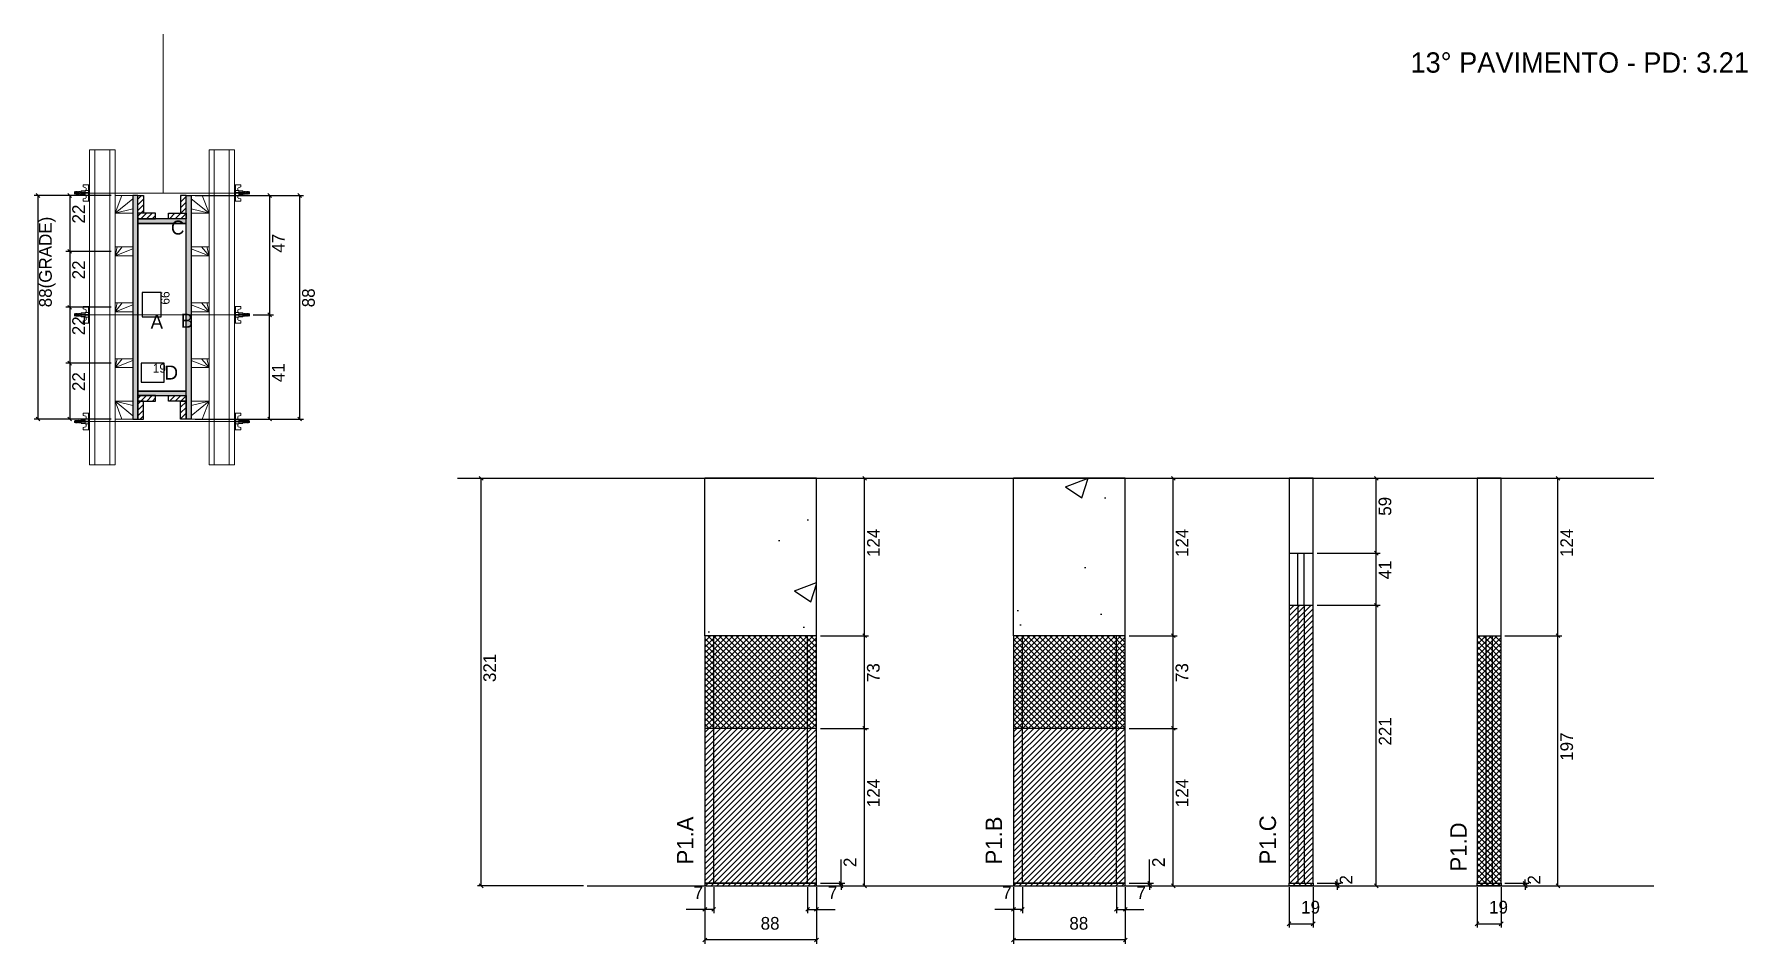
# Model space of a CAD drawing. Header units: metres. Extents: x 4511 to 5860, y 12142 to 12859.
import ezdxf

# ---------------------------------------------------------------- set-up
doc = ezdxf.new("R2010")
doc.units = ezdxf.units.M
for name, color, linetype in [('00 - FELIPE', 7, 'Continuous'), ('CHAPA', 7, 'Continuous'), ('COTA', 7, 'Continuous'), ('Hachura', 7, 'Continuous'), ('Madeira', 7, 'Continuous'), ('NIVEL 2° PAV.', 7, 'Continuous'), ('NOMENCLATURA', 7, 'Continuous'), ('Nível', 7, 'Continuous'), ('Painéis', 7, 'Continuous'), ('Perfil Metálico', 7, 'Continuous'), ('SARR_2.2x7', 7, 'Continuous'), ('SARRAFO', 7, 'Continuous'), ('Texto Seção', 7, 'Continuous'), ('TEXTO_GERAL', 7, 'Continuous')]:
    doc.layers.add(name, color=color, linetype=linetype)

msp = doc.modelspace()

# ---------------------------------------------------------------- hatches: boundary and pattern name
at = {"layer": 'COTA'}
h = msp.add_hatch(dxfattribs=at)
h.set_pattern_fill('AR-CONC')
h.paths.add_polyline_path([(5039, 12384.8), (5127, 12384.8), (5127, 12508.8), (5039, 12508.8), (5039, 12384.8)])
h = msp.add_hatch(dxfattribs=at)
h.set_pattern_fill('AR-CONC')
h.paths.add_polyline_path([(5282.1, 12384.8), (5370.1, 12384.8), (5370.1, 12508.8), (5282.1, 12508.8), (5282.1, 12384.8)])
h = msp.add_hatch(dxfattribs=at)
h.set_pattern_fill('AR-CONC')
h.paths.add_polyline_path([(5499.1, 12449.8), (5518.1, 12449.8), (5518.1, 12508.8), (5499.1, 12508.8), (5499.1, 12449.8)])
h = msp.add_hatch(dxfattribs=at)
h.set_pattern_fill('AR-CONC')
h.paths.add_polyline_path([(5666.1, 12384.8), (5666.1, 12508.8), (5647.1, 12508.8), (5647.1, 12384.8), (5666.1, 12384.8)])
at = {"layer": 'Hachura'}
h = msp.add_hatch(color=7, dxfattribs=at)
h.dxf.hatch_style = 1
h.paths.add_polyline_path([(4592.6, 12731.5), (4588.6, 12731.5), (4588.6, 12555.5), (4592.6, 12555.5), (4592.6, 12731.5)])
h = msp.add_hatch(dxfattribs=at)
h.set_pattern_fill('ANSI31')
h.paths.add_polyline_path([(4592.6, 12717.5), (4597, 12717.5), (4597, 12731.5), (4592.6, 12731.5), (4592.6, 12717.5)])
h = msp.add_hatch(dxfattribs=at)
h.set_pattern_fill('ANSI31')
h.paths.add_polyline_path([(4630.6, 12717.5), (4626.2, 12717.5), (4626.2, 12731.5), (4630.6, 12731.5), (4630.6, 12717.5)])
h = msp.add_hatch(color=7, dxfattribs=at)
h.dxf.hatch_style = 1
h.paths.add_polyline_path([(4630.6, 12731.5), (4634.6, 12731.5), (4634.6, 12555.5), (4630.6, 12555.5), (4630.6, 12731.5)])
h = msp.add_hatch(dxfattribs=at)
h.set_pattern_fill('ANSI31')
h.paths.add_polyline_path([(4592.6, 12713.1), (4592.6, 12717.5), (4606.6, 12717.5), (4606.6, 12713.1), (4592.6, 12713.1)])
h = msp.add_hatch(color=7, dxfattribs=at)
h.dxf.hatch_style = 1
h.paths.add_polyline_path([(4630.6, 12709.5), (4630.6, 12713.1), (4592.6, 12713.1), (4592.6, 12709.5), (4630.6, 12709.5)])
h = msp.add_hatch(color=7, dxfattribs=at)
h.dxf.hatch_style = 1
h.paths.add_polyline_path([(4630.6, 12709.5), (4630.6, 12713.1), (4592.6, 12713.1), (4592.6, 12709.5), (4630.6, 12709.5)])
h = msp.add_hatch(dxfattribs=at)
h.set_pattern_fill('ANSI31')
h.paths.add_polyline_path([(4630.6, 12713.1), (4630.6, 12717.5), (4616.6, 12717.5), (4616.6, 12713.1), (4630.6, 12713.1)])
h = msp.add_hatch(color=7, dxfattribs=at)
h.dxf.hatch_style = 1
h.paths.add_polyline_path([(4630.6, 12573.9), (4630.6, 12577.5), (4592.6, 12577.5), (4592.6, 12573.9), (4630.6, 12573.9)])
h = msp.add_hatch(color=7, dxfattribs=at)
h.dxf.hatch_style = 1
h.paths.add_polyline_path([(4630.6, 12573.9), (4630.6, 12577.5), (4592.6, 12577.5), (4592.6, 12573.9), (4630.6, 12573.9)])
h = msp.add_hatch(dxfattribs=at)
h.set_pattern_fill('ANSI31')
h.paths.add_polyline_path([(4592.6, 12569.5), (4592.6, 12573.9), (4606.6, 12573.9), (4606.6, 12569.5), (4592.6, 12569.5)])
h = msp.add_hatch(dxfattribs=at)
h.set_pattern_fill('ANSI31')
h.paths.add_polyline_path([(4592.6, 12569.5), (4597, 12569.5), (4597, 12555.5), (4592.6, 12555.5), (4592.6, 12569.5)])
h = msp.add_hatch(dxfattribs=at)
h.set_pattern_fill('ANSI31')
h.paths.add_polyline_path([(4630.6, 12569.5), (4630.6, 12573.9), (4616.6, 12573.9), (4616.6, 12569.5), (4630.6, 12569.5)])
h = msp.add_hatch(dxfattribs=at)
h.set_pattern_fill('ANSI31')
h.paths.add_polyline_path([(4630.6, 12569.5), (4626.2, 12569.5), (4626.2, 12555.5), (4630.6, 12555.5), (4630.6, 12569.5)])
h = msp.add_hatch(dxfattribs=at)
h.set_pattern_fill('ANSI31')
h.paths.add_polyline_path([(5518.1, 12187.8), (5518.1, 12408.8), (5499.1, 12408.8), (5499.1, 12187.8), (5518.1, 12187.8)])
h = msp.add_hatch(dxfattribs=at)
h.set_pattern_fill('ANSI37')
h.paths.add_polyline_path([(5039, 12384.8), (5039, 12311.8), (5127, 12311.8), (5127, 12384.8), (5039, 12384.8)])
h = msp.add_hatch(dxfattribs=at)
h.set_pattern_fill('ANSI37')
h.paths.add_polyline_path([(5282.1, 12384.8), (5282.1, 12311.8), (5370.1, 12311.8), (5370.1, 12384.8), (5282.1, 12384.8)])
h = msp.add_hatch(dxfattribs=at)
h.set_pattern_fill('ANSI37')
h.paths.add_polyline_path([(5666.1, 12187.8), (5666.1, 12384.8), (5647.1, 12384.8), (5647.1, 12187.8), (5666.1, 12187.8)])
h = msp.add_hatch(dxfattribs=at)
h.set_pattern_fill('ANSI31')
h.paths.add_polyline_path([(5127, 12187.8), (5127, 12311.8), (5039, 12311.8), (5039, 12187.8), (5127, 12187.8)])
h = msp.add_hatch(dxfattribs=at)
h.set_pattern_fill('ANSI31')
h.paths.add_polyline_path([(5370.1, 12311.8), (5282.1, 12311.8), (5282.1, 12187.8), (5370.1, 12187.8), (5370.1, 12311.8)])

# ---------------------------------------------------------------- linework, layer by layer
at = {"layer": '00 - FELIPE', "color": 4, "lineweight": 25}
for p, q in [((5522.2, 12449.8), (5570.8, 12449.8)), ((5567.8, 12408.8), (5567.8, 12449.8)), ((5522.2, 12408.8), (5570.8, 12408.8))]:
    msp.add_line(p, q, dxfattribs=at)
at = {"layer": '00 - FELIPE', "color": 0, "lineweight": 25}
for p, q in [((5569.3, 12448.3), (5566.3, 12451.3)), ((5566.3, 12410.3), (5569.3, 12407.3))]:
    msp.add_line(p, q, dxfattribs=at)
at = {"layer": 'CHAPA', "color": 1, "lineweight": 25}
for points in [[(4592.6, 12731.5), (4588.6, 12731.5), (4588.6, 12555.5), (4592.6, 12555.5)], [(4592.6, 12731.5), (4588.6, 12731.5), (4588.6, 12555.5), (4592.6, 12555.5)], [(4630.6, 12731.5), (4634.6, 12731.5), (4634.6, 12555.5), (4630.6, 12555.5)], [(4630.6, 12731.5), (4634.6, 12731.5), (4634.6, 12555.5), (4630.6, 12555.5)], [(4630.6, 12709.5), (4630.6, 12713.1), (4592.6, 12713.1), (4592.6, 12709.5)], [(4630.6, 12709.5), (4630.6, 12713.1), (4592.6, 12713.1), (4592.6, 12709.5)], [(4630.6, 12573.9), (4630.6, 12577.5), (4592.6, 12577.5), (4592.6, 12573.9)], [(4630.6, 12573.9), (4630.6, 12577.5), (4592.6, 12577.5), (4592.6, 12573.9)]]:
    msp.add_lwpolyline(points, close=True, dxfattribs=at)
at = {"layer": 'COTA', "color": 241, "lineweight": 25}
for p, q in [((4571.6, 12731.5), (4511, 12731.5)), ((4514, 12555.5), (4514, 12731.5)), ((4571.6, 12731.5), (4535.9, 12731.5)), ((4538.9, 12731.5), (4538.9, 12687.5)), ((4637.6, 12731.5), (4723, 12731.5)), ((4671.6, 12731.5), (4699.3, 12731.5)), ((4696.3, 12731.5), (4696.3, 12637.6)), ((4720, 12555.5), (4720, 12731.5)), ((4571.6, 12687.5), (4535.9, 12687.5)), ((4571.6, 12687.5), (4535.9, 12687.5)), ((4538.9, 12687.5), (4538.9, 12643.5)), ((4571.6, 12643.5), (4535.9, 12643.5)), ((4571.6, 12643.5), (4535.9, 12643.5)), ((4538.9, 12643.5), (4538.9, 12599.5)), ((4683.4, 12637.6), (4699.3, 12637.6)), ((4683.4, 12637.6), (4699.3, 12637.6)), ((4696.3, 12555.5), (4696.3, 12637.6)), ((4571.6, 12599.5), (4535.9, 12599.5)), ((4571.6, 12599.5), (4535.9, 12599.5)), ((4538.9, 12599.5), (4538.9, 12555.5)), ((4571.6, 12555.5), (4511, 12555.5)), ((4571.6, 12555.5), (4535.9, 12555.5)), ((4637.6, 12555.5), (4723, 12555.5)), ((4671.6, 12555.5), (4699.3, 12555.5)), ((5127, 12508.8), (5039, 12508.8)), ((5039, 12384.8), (5039, 12508.8)), ((5127, 12384.8), (5127, 12508.8)), ((5370.1, 12508.8), (5282.1, 12508.8)), ((5282.1, 12384.8), (5282.1, 12508.8)), ((5370.1, 12384.8), (5370.1, 12508.8))]:
    msp.add_line(p, q, dxfattribs=at)
at = {"layer": 'COTA', "color": 0, "lineweight": 25}
for p, q in [((4515.5, 12730), (4512.5, 12733)), ((4540.4, 12730), (4537.4, 12733)), ((4697.8, 12730), (4694.8, 12733)), ((4721.5, 12730), (4718.5, 12733)), ((4537.4, 12689), (4540.4, 12686)), ((4540.4, 12686), (4537.4, 12689)), ((4537.4, 12645), (4540.4, 12642)), ((4540.4, 12642), (4537.4, 12645)), ((4697.8, 12636.1), (4694.8, 12639.1)), ((4694.8, 12639.1), (4697.8, 12636.1)), ((4537.4, 12601), (4540.4, 12598)), ((4540.4, 12598), (4537.4, 12601)), ((4512.5, 12557), (4515.5, 12554)), ((4537.4, 12557), (4540.4, 12554)), ((4694.8, 12557), (4697.8, 12554)), ((4718.5, 12557), (4721.5, 12554)), ((5166.4, 12507.3), (5163.4, 12510.3)), ((5409.4, 12507.3), (5406.4, 12510.3)), ((5569.3, 12507.3), (5566.3, 12510.3)), ((5712.3, 12507.3), (5709.3, 12510.3)), ((5566.3, 12451.3), (5569.3, 12448.3)), ((5569.3, 12407.3), (5566.3, 12410.3)), ((5166.4, 12383.3), (5163.4, 12386.3)), ((5163.4, 12386.3), (5166.4, 12383.3)), ((5409.4, 12383.3), (5406.4, 12386.3)), ((5406.4, 12386.3), (5409.4, 12383.3)), ((5709.3, 12386.3), (5712.3, 12383.3)), ((5712.3, 12383.3), (5709.3, 12386.3)), ((5163.4, 12313.3), (5166.4, 12310.3)), ((5166.4, 12310.3), (5163.4, 12313.3)), ((5406.4, 12313.3), (5409.4, 12310.3)), ((5409.4, 12310.3), (5406.4, 12313.3)), ((5144.8, 12191.3), (5147.8, 12188.3)), ((5147.8, 12186.3), (5144.8, 12189.3)), ((5163.4, 12189.3), (5166.4, 12186.3)), ((5387.8, 12191.3), (5390.8, 12188.3)), ((5390.8, 12186.3), (5387.8, 12189.3)), ((5406.4, 12189.3), (5409.4, 12186.3)), ((5535.5, 12191.3), (5538.5, 12188.3)), ((5538.5, 12186.3), (5535.5, 12189.3)), ((5566.3, 12189.3), (5569.3, 12186.3)), ((5683.5, 12191.3), (5686.5, 12188.3)), ((5686.5, 12186.3), (5683.5, 12189.3)), ((5709.3, 12189.3), (5712.3, 12186.3)), ((5040.5, 12170.8), (5037.5, 12167.8)), ((5044.5, 12167.8), (5047.5, 12170.8)), ((5121.5, 12170.8), (5118.5, 12167.8)), ((5125.5, 12167.8), (5128.5, 12170.8)), ((5283.6, 12170.8), (5280.6, 12167.8)), ((5287.6, 12167.8), (5290.6, 12170.8)), ((5364.6, 12170.8), (5361.6, 12167.8)), ((5368.6, 12167.8), (5371.6, 12170.8)), ((5500.6, 12159.4), (5497.6, 12156.4)), ((5516.6, 12156.4), (5519.6, 12159.4)), ((5648.6, 12159.4), (5645.6, 12156.4)), ((5664.6, 12156.4), (5667.6, 12159.4)), ((5040.5, 12146.7), (5037.5, 12143.7)), ((5125.5, 12143.7), (5128.5, 12146.7)), ((5283.6, 12146.7), (5280.6, 12143.7)), ((5368.6, 12143.7), (5371.6, 12146.7))]:
    msp.add_line(p, q, dxfattribs=at)
at = {"layer": 'COTA', "color": 180, "lineweight": 25}
for p, q in [((4611, 12655.1), (4596, 12655.1)), ((4596, 12655.1), (4596, 12636.1)), ((4611, 12636.1), (4611, 12655.1)), ((4596, 12636.1), (4611, 12636.1)), ((4613.3, 12599.5), (4595.3, 12599.5)), ((4595.3, 12599.5), (4595.3, 12584.5)), ((4613.3, 12584.5), (4613.3, 12599.5)), ((4595.3, 12584.5), (4613.3, 12584.5))]:
    msp.add_line(p, q, dxfattribs=at)
at = {"layer": 'COTA', "color": 4, "lineweight": 25}
for p, q in [((5130, 12508.8), (5167.9, 12508.8)), ((5164.9, 12384.8), (5164.9, 12508.8)), ((5373.1, 12508.8), (5410.9, 12508.8)), ((5407.9, 12384.8), (5407.9, 12508.8)), ((5521.1, 12508.8), (5570.8, 12508.8)), ((5567.8, 12449.8), (5567.8, 12508.8)), ((5669.1, 12508.8), (5713.8, 12508.8)), ((5710.8, 12384.8), (5710.8, 12508.8)), ((5521.1, 12449.8), (5570.8, 12449.8)), ((5521.1, 12408.8), (5570.8, 12408.8)), ((5567.8, 12187.8), (5567.8, 12408.8)), ((5130, 12384.8), (5167.9, 12384.8)), ((5130, 12384.8), (5167.9, 12384.8)), ((5164.9, 12311.8), (5164.9, 12384.8)), ((5373.1, 12384.8), (5410.9, 12384.8)), ((5373.1, 12384.8), (5410.9, 12384.8)), ((5407.9, 12311.8), (5407.9, 12384.8)), ((5669.1, 12384.8), (5713.8, 12384.8)), ((5669.1, 12384.8), (5713.8, 12384.8)), ((5710.8, 12187.8), (5710.8, 12384.8)), ((5130, 12311.8), (5167.9, 12311.8)), ((5130, 12311.8), (5167.9, 12311.8)), ((5164.9, 12187.8), (5164.9, 12311.8)), ((5373.1, 12311.8), (5410.9, 12311.8)), ((5373.1, 12311.8), (5410.9, 12311.8)), ((5407.9, 12187.8), (5407.9, 12311.8)), ((5146.3, 12189.8), (5146.3, 12208.6)), ((5389.3, 12189.8), (5389.3, 12208.6)), ((5039, 12186.8), (5039, 12142.2)), ((5039, 12184.8), (5039, 12166.3)), ((5046, 12186.8), (5046, 12166.3)), ((5120, 12186.8), (5120, 12166.3)), ((5127, 12186.8), (5127, 12142.2)), ((5127, 12184.8), (5127, 12166.3)), ((5130, 12189.8), (5149.3, 12189.8)), ((5130, 12187.8), (5149.3, 12187.8)), ((5130, 12187.8), (5167.9, 12187.8)), ((5146.3, 12187.8), (5146.3, 12189.8)), ((5146.3, 12187.8), (5146.3, 12184.8)), ((5282.1, 12186.8), (5282.1, 12142.2)), ((5282.1, 12184.8), (5282.1, 12166.3)), ((5289.1, 12186.8), (5289.1, 12166.3)), ((5363.1, 12186.8), (5363.1, 12166.3)), ((5370.1, 12186.8), (5370.1, 12142.2)), ((5370.1, 12184.8), (5370.1, 12166.3)), ((5373.1, 12189.8), (5392.3, 12189.8)), ((5373.1, 12187.8), (5392.3, 12187.8)), ((5373.1, 12187.8), (5410.9, 12187.8)), ((5389.3, 12187.8), (5389.3, 12189.8)), ((5389.3, 12187.8), (5389.3, 12184.8)), ((5499.1, 12186.8), (5499.1, 12154.9)), ((5518.1, 12186.8), (5518.1, 12154.9)), ((5521.1, 12189.8), (5540, 12189.8)), ((5521.1, 12187.8), (5540, 12187.8)), ((5521.1, 12187.8), (5570.8, 12187.8)), ((5537, 12189.8), (5537, 12192.8)), ((5537, 12187.8), (5537, 12189.8)), ((5537, 12187.8), (5537, 12184.8)), ((5647.1, 12186.8), (5647.1, 12154.9)), ((5666.1, 12186.8), (5666.1, 12154.9)), ((5669.1, 12189.8), (5688, 12189.8)), ((5669.1, 12187.8), (5688, 12187.8)), ((5669.1, 12187.8), (5713.8, 12187.8)), ((5685, 12189.8), (5685, 12192.8)), ((5685, 12187.8), (5685, 12189.8)), ((5685, 12187.8), (5685, 12184.8)), ((5039, 12169.3), (5024.3, 12169.3)), ((5046, 12169.3), (5039, 12169.3)), ((5120, 12169.3), (5127, 12169.3)), ((5127, 12169.3), (5141.8, 12169.3)), ((5282.1, 12169.3), (5267.3, 12169.3)), ((5289.1, 12169.3), (5282.1, 12169.3)), ((5363.1, 12169.3), (5370.1, 12169.3)), ((5370.1, 12169.3), (5384.8, 12169.3)), ((5499.1, 12157.9), (5518.1, 12157.9)), ((5647.1, 12157.9), (5666.1, 12157.9)), ((5127, 12145.2), (5039, 12145.2)), ((5370.1, 12145.2), (5282.1, 12145.2))]:
    msp.add_line(p, q, dxfattribs=at)
at = {"layer": 'COTA', "color": 241, "lineweight": 25}
for points in [[(5518.1, 12449.8), (5518.1, 12508.8), (5499.1, 12508.8), (5499.1, 12449.8)], [(5666.1, 12384.8), (5666.1, 12508.8), (5647.1, 12508.8), (5647.1, 12384.8)]]:
    msp.add_lwpolyline(points, dxfattribs=at)
at = {"layer": 'Hachura', "color": 0, "lineweight": 9}
for p, q in [((4554.6, 12740), (4549.4, 12740)), ((4549.4, 12740), (4549.4, 12738.3)), ((4549.4, 12738.3), (4551.6, 12737.7)), ((4551.9, 12737.4), (4551.9, 12735.5)), ((4553.6, 12739.8), (4554.6, 12739.8)), ((4553.6, 12739.6), (4554.6, 12739.6)), ((4553.6, 12739.3), (4554.6, 12739.3)), ((4553.6, 12738.8), (4554.6, 12738.8)), ((4553.6, 12738), (4554.6, 12738)), ((4553.7, 12740), (4553.7, 12727.1)), ((4553.7, 12740), (4553.7, 12734.8)), ((4554.6, 12727.1), (4554.6, 12740)), ((4668.6, 12727.1), (4668.6, 12740)), ((4668.6, 12740), (4673.7, 12740)), ((4669.5, 12739.8), (4668.6, 12739.8)), ((4669.5, 12739.6), (4668.6, 12739.6)), ((4669.5, 12739.3), (4668.6, 12739.3)), ((4669.5, 12738.8), (4668.6, 12738.8)), ((4669.5, 12738), (4668.6, 12738)), ((4669.5, 12740), (4669.5, 12727.1)), ((4669.5, 12740), (4669.5, 12734.8)), ((4671.3, 12737.4), (4671.3, 12735.5)), ((4673.7, 12738.3), (4671.5, 12737.7)), ((4673.7, 12740), (4673.7, 12738.3)), ((4543.1, 12734.6), (4542.8, 12734.2)), ((4542.8, 12734.2), (4542.8, 12733)), ((4543.1, 12732.6), (4542.8, 12733)), ((4543.4, 12734.6), (4543.1, 12734.6)), ((4543.1, 12732.6), (4543.1, 12734.6)), ((4543.7, 12732.6), (4543.1, 12733.9)), ((4543.7, 12732.5), (4543.1, 12733.7)), ((4543.1, 12733.1), (4543.4, 12732.5)), ((4543.1, 12732.9), (4543.2, 12732.6)), ((4543.4, 12734.6), (4544.4, 12732.6)), ((4543.4, 12734.6), (4544.4, 12732.6)), ((4543.5, 12734.6), (4544.6, 12732.5)), ((4544.8, 12732.5), (4543.7, 12734.7)), ((4543.7, 12732.6), (4544.4, 12732.6)), ((4544.6, 12734.6), (4543.9, 12734.6)), ((4544.9, 12732.6), (4543.9, 12734.6)), ((4544.6, 12734.6), (4545.5, 12732.6)), ((4544.7, 12734.6), (4545.7, 12732.5)), ((4546, 12732.5), (4544.9, 12734.7)), ((4545.5, 12732.6), (4544.9, 12732.6)), ((4545.7, 12734.6), (4545.1, 12734.6)), ((4546.1, 12732.6), (4545.1, 12734.6)), ((4545.3, 12734.6), (4545.1, 12734.6)), ((4545.7, 12734.6), (4546.7, 12732.6)), ((4545.8, 12734.6), (4546.9, 12732.5)), ((4547.1, 12732.5), (4546.1, 12734.7)), ((4546.3, 12732.6), (4546.1, 12732.6)), ((4546.9, 12734.6), (4546.2, 12734.6)), ((4547.2, 12732.6), (4546.2, 12734.6)), ((4546.3, 12732.6), (4546.7, 12732.6)), ((4546.9, 12734.6), (4547.9, 12732.6)), ((4547.9, 12733.4), (4547.2, 12734.7)), ((4547.2, 12732.6), (4547.9, 12732.6)), ((4547.9, 12733.7), (4547.4, 12734.6)), ((4547.9, 12734.6), (4547.4, 12734.6)), ((4547.9, 12731.9), (4547.9, 12735.2)), ((4547.9, 12731.9), (4547.9, 12735.2)), ((4547.9, 12735.2), (4551.1, 12735.2)), ((4547.9, 12734.2), (4551.1, 12734.2)), ((4547.9, 12732.6), (4551.1, 12732.6)), ((4551.1, 12731.9), (4547.9, 12731.9)), ((4549.4, 12728.8), (4551.6, 12729.3)), ((4549.4, 12727.1), (4549.4, 12728.8)), ((4553.7, 12727.1), (4549.4, 12727.1)), ((4551.1, 12735.5), (4551.1, 12731.6)), ((4553.7, 12735.5), (4551.1, 12735.5)), ((4551.1, 12731.6), (4551.1, 12731.9)), ((4551.1, 12731.6), (4551.1, 12731.9)), ((4551.1, 12731.6), (4553.7, 12731.6)), ((4553.7, 12733.8), (4551.7, 12733.8)), ((4551.7, 12733.3), (4553.7, 12733.3)), ((4551.9, 12729.7), (4551.9, 12731.6)), ((4553.6, 12736.6), (4554.6, 12736.6)), ((4553.6, 12730.5), (4554.6, 12730.5)), ((4553.6, 12729.1), (4554.6, 12729.1)), ((4553.6, 12728.2), (4554.6, 12728.2)), ((4553.6, 12727.8), (4554.6, 12727.8)), ((4553.6, 12727.4), (4554.6, 12727.4)), ((4553.6, 12727.2), (4554.6, 12727.2)), ((4553.7, 12733.5), (4553.7, 12735.5)), ((4553.7, 12734.8), (4553.7, 12734.2)), ((4553.7, 12733.5), (4554.6, 12733.5)), ((4553.7, 12727.1), (4554.6, 12727.1)), ((4554, 12734.5), (4553.8, 12734.5)), ((4553.8, 12732.6), (4554.2, 12732.6)), ((4554.4, 12734.5), (4554, 12734.5)), ((4554.6, 12728), (4554.6, 12735.9)), ((4669.5, 12736.6), (4668.6, 12736.6)), ((4668.6, 12728), (4668.6, 12735.9)), ((4669.5, 12733.5), (4668.6, 12733.5)), ((4669.5, 12730.5), (4668.6, 12730.5)), ((4669.5, 12729.1), (4668.6, 12729.1)), ((4669.5, 12728.2), (4668.6, 12728.2)), ((4669.5, 12727.8), (4668.6, 12727.8)), ((4669.5, 12727.4), (4668.6, 12727.4)), ((4669.5, 12727.2), (4668.6, 12727.2)), ((4669.5, 12727.1), (4668.6, 12727.1)), ((4668.7, 12734.5), (4669.2, 12734.5)), ((4669.3, 12732.6), (4668.9, 12732.6)), ((4669.2, 12734.5), (4669.4, 12734.5)), ((4669.5, 12733.5), (4669.5, 12735.5)), ((4669.5, 12735.5), (4672.1, 12735.5)), ((4669.5, 12734.8), (4669.5, 12734.2)), ((4669.5, 12733.8), (4671.5, 12733.8)), ((4671.5, 12733.3), (4669.5, 12733.3)), ((4672.1, 12731.6), (4669.5, 12731.6)), ((4669.5, 12727.1), (4673.7, 12727.1)), ((4671.3, 12729.7), (4671.3, 12731.6)), ((4673.7, 12728.8), (4671.5, 12729.3)), ((4672.1, 12735.5), (4672.1, 12731.6)), ((4675.3, 12735.2), (4672.1, 12735.2)), ((4675.3, 12734.2), (4672.1, 12734.2)), ((4675.3, 12732.6), (4672.1, 12732.6)), ((4672.1, 12731.9), (4675.3, 12731.9)), ((4672.1, 12731.6), (4672.1, 12731.9)), ((4672.1, 12731.6), (4672.1, 12731.9)), ((4673.7, 12727.1), (4673.7, 12728.8)), ((4675.2, 12731.9), (4675.2, 12735.2)), ((4675.3, 12731.9), (4675.3, 12735.2)), ((4675.3, 12733.4), (4675.9, 12734.7)), ((4676.2, 12734.6), (4675.3, 12732.6)), ((4675.3, 12733.7), (4675.7, 12734.6)), ((4675.3, 12734.6), (4675.7, 12734.6)), ((4675.9, 12732.6), (4675.3, 12732.6)), ((4675.9, 12732.6), (4676.9, 12734.6)), ((4676, 12732.5), (4677.1, 12734.7)), ((4676.2, 12734.6), (4676.9, 12734.6)), ((4677.3, 12734.6), (4676.2, 12732.5)), ((4677.4, 12734.6), (4676.4, 12732.6)), ((4676.9, 12732.6), (4676.4, 12732.6)), ((4676.9, 12732.6), (4677.1, 12732.6)), ((4677.1, 12732.6), (4678, 12734.6)), ((4677.2, 12732.5), (4678.2, 12734.7)), ((4677.4, 12734.6), (4678, 12734.6)), ((4678.5, 12734.6), (4677.4, 12732.5)), ((4678.6, 12734.6), (4677.6, 12732.6)), ((4677.6, 12732.6), (4678.2, 12732.6)), ((4677.8, 12734.6), (4678, 12734.6)), ((4678.2, 12732.6), (4679.2, 12734.6)), ((4678.3, 12732.5), (4679.4, 12734.7)), ((4678.6, 12734.6), (4679.2, 12734.6)), ((4679.6, 12734.6), (4678.6, 12732.5)), ((4679.7, 12734.6), (4678.8, 12732.6)), ((4679.7, 12734.6), (4678.8, 12732.6)), ((4679.4, 12732.6), (4678.8, 12732.6)), ((4679.4, 12732.6), (4680, 12733.9)), ((4679.5, 12732.5), (4680, 12733.7)), ((4679.7, 12734.6), (4680, 12734.6)), ((4680, 12733.1), (4679.7, 12732.5)), ((4680, 12732.9), (4679.9, 12732.6)), ((4680, 12734.6), (4680.4, 12734.2)), ((4680, 12732.6), (4680, 12734.6)), ((4680, 12732.6), (4680.4, 12733)), ((4680.4, 12734.2), (4680.4, 12733)), ((4554.6, 12644), (4549.4, 12644)), ((4549.4, 12644), (4549.4, 12642.3)), ((4553.6, 12643.8), (4554.6, 12643.8)), ((4553.6, 12643.6), (4554.6, 12643.6)), ((4553.6, 12643.3), (4554.6, 12643.3)), ((4553.6, 12642.8), (4554.6, 12642.8)), ((4553.7, 12644), (4553.7, 12631.1)), ((4553.7, 12644), (4553.7, 12638.8)), ((4554.6, 12631.1), (4554.6, 12644)), ((4668.6, 12631.1), (4668.6, 12644)), ((4668.6, 12644), (4673.7, 12644)), ((4669.5, 12643.8), (4668.6, 12643.8)), ((4669.5, 12643.6), (4668.6, 12643.6)), ((4669.5, 12643.3), (4668.6, 12643.3)), ((4669.5, 12642.8), (4668.6, 12642.8)), ((4669.5, 12644), (4669.5, 12631.1)), ((4669.5, 12644), (4669.5, 12638.8)), ((4673.7, 12644), (4673.7, 12642.3)), ((4543.1, 12638.6), (4542.8, 12638.2)), ((4542.8, 12638.2), (4542.8, 12637)), ((4543.1, 12636.6), (4542.8, 12637)), ((4543.4, 12638.6), (4543.1, 12638.6)), ((4543.1, 12636.6), (4543.1, 12638.6)), ((4543.7, 12636.6), (4543.1, 12637.9)), ((4543.7, 12636.5), (4543.1, 12637.7)), ((4543.1, 12637.1), (4543.4, 12636.5)), ((4543.1, 12636.9), (4543.2, 12636.6)), ((4543.4, 12638.6), (4544.4, 12636.6)), ((4543.4, 12638.6), (4544.4, 12636.6)), ((4543.5, 12638.6), (4544.6, 12636.5)), ((4544.8, 12636.5), (4543.7, 12638.7)), ((4543.7, 12636.6), (4544.4, 12636.6)), ((4544.6, 12638.6), (4543.9, 12638.6)), ((4544.9, 12636.6), (4543.9, 12638.6)), ((4544.6, 12638.6), (4545.5, 12636.6)), ((4544.7, 12638.6), (4545.7, 12636.5)), ((4546, 12636.5), (4544.9, 12638.7)), ((4545.5, 12636.6), (4544.9, 12636.6)), ((4545.7, 12638.6), (4545.1, 12638.6)), ((4546.1, 12636.6), (4545.1, 12638.6)), ((4545.3, 12638.6), (4545.1, 12638.6)), ((4545.7, 12638.6), (4546.7, 12636.6)), ((4545.8, 12638.6), (4546.9, 12636.5)), ((4547.1, 12636.5), (4546.1, 12638.7)), ((4546.3, 12636.6), (4546.1, 12636.6)), ((4546.9, 12638.6), (4546.2, 12638.6)), ((4547.2, 12636.6), (4546.2, 12638.6)), ((4546.3, 12636.6), (4546.7, 12636.6)), ((4546.9, 12638.6), (4547.9, 12636.6)), ((4547.9, 12637.4), (4547.2, 12638.7)), ((4547.2, 12636.6), (4547.9, 12636.6)), ((4547.9, 12637.7), (4547.4, 12638.6)), ((4547.9, 12638.6), (4547.4, 12638.6)), ((4547.9, 12635.9), (4547.9, 12639.2)), ((4547.9, 12635.9), (4547.9, 12639.2)), ((4547.9, 12639.2), (4551.1, 12639.2)), ((4547.9, 12638.2), (4551.1, 12638.2)), ((4547.9, 12636.6), (4551.1, 12636.6)), ((4551.1, 12635.9), (4547.9, 12635.9)), ((4549.4, 12642.3), (4551.6, 12641.7)), ((4549.4, 12632.8), (4551.6, 12633.3)), ((4549.4, 12631.1), (4549.4, 12632.8)), ((4553.7, 12631.1), (4549.4, 12631.1)), ((4551.1, 12639.5), (4551.1, 12635.6)), ((4553.7, 12639.5), (4551.1, 12639.5)), ((4551.1, 12635.6), (4551.1, 12635.9)), ((4551.1, 12635.6), (4551.1, 12635.9)), ((4551.1, 12635.6), (4553.7, 12635.6)), ((4553.7, 12637.8), (4551.7, 12637.8)), ((4551.7, 12637.3), (4553.7, 12637.3)), ((4551.9, 12641.4), (4551.9, 12639.5)), ((4551.9, 12633.7), (4551.9, 12635.6)), ((4553.6, 12642), (4554.6, 12642)), ((4553.6, 12640.6), (4554.6, 12640.6)), ((4553.6, 12634.5), (4554.6, 12634.5)), ((4553.6, 12633.1), (4554.6, 12633.1)), ((4553.6, 12632.2), (4554.6, 12632.2)), ((4553.6, 12631.8), (4554.6, 12631.8)), ((4553.6, 12631.4), (4554.6, 12631.4)), ((4553.6, 12631.2), (4554.6, 12631.2)), ((4553.7, 12637.5), (4553.7, 12639.5)), ((4553.7, 12638.8), (4553.7, 12638.2)), ((4553.7, 12637.5), (4554.6, 12637.5)), ((4553.7, 12631.1), (4554.6, 12631.1)), ((4554, 12638.5), (4553.8, 12638.5)), ((4553.8, 12636.6), (4554.2, 12636.6)), ((4554.4, 12638.5), (4554, 12638.5)), ((4554.6, 12632), (4554.6, 12639.9)), ((4669.5, 12642), (4668.6, 12642)), ((4669.5, 12640.6), (4668.6, 12640.6)), ((4668.6, 12632), (4668.6, 12639.9)), ((4669.5, 12637.5), (4668.6, 12637.5)), ((4669.5, 12634.5), (4668.6, 12634.5)), ((4669.5, 12633.1), (4668.6, 12633.1)), ((4669.5, 12632.2), (4668.6, 12632.2)), ((4669.5, 12631.8), (4668.6, 12631.8)), ((4669.5, 12631.4), (4668.6, 12631.4)), ((4669.5, 12631.2), (4668.6, 12631.2)), ((4669.5, 12631.1), (4668.6, 12631.1)), ((4668.7, 12638.5), (4669.2, 12638.5)), ((4669.3, 12636.6), (4668.9, 12636.6)), ((4669.2, 12638.5), (4669.4, 12638.5)), ((4669.5, 12637.5), (4669.5, 12639.5)), ((4669.5, 12639.5), (4672.1, 12639.5)), ((4669.5, 12638.8), (4669.5, 12638.2)), ((4669.5, 12637.8), (4671.5, 12637.8)), ((4671.5, 12637.3), (4669.5, 12637.3)), ((4672.1, 12635.6), (4669.5, 12635.6)), ((4669.5, 12631.1), (4673.7, 12631.1)), ((4671.3, 12641.4), (4671.3, 12639.5)), ((4671.3, 12633.7), (4671.3, 12635.6)), ((4673.7, 12642.3), (4671.5, 12641.7)), ((4673.7, 12632.8), (4671.5, 12633.3)), ((4672.1, 12639.5), (4672.1, 12635.6)), ((4675.3, 12639.2), (4672.1, 12639.2)), ((4675.3, 12638.2), (4672.1, 12638.2)), ((4675.3, 12636.6), (4672.1, 12636.6)), ((4672.1, 12635.9), (4675.3, 12635.9)), ((4672.1, 12635.6), (4672.1, 12635.9)), ((4672.1, 12635.6), (4672.1, 12635.9)), ((4673.7, 12631.1), (4673.7, 12632.8)), ((4675.2, 12635.9), (4675.2, 12639.2)), ((4675.3, 12635.9), (4675.3, 12639.2)), ((4675.3, 12637.4), (4675.9, 12638.7)), ((4676.2, 12638.6), (4675.3, 12636.6)), ((4675.3, 12637.7), (4675.7, 12638.6)), ((4675.3, 12638.6), (4675.7, 12638.6)), ((4675.9, 12636.6), (4675.3, 12636.6)), ((4675.9, 12636.6), (4676.9, 12638.6)), ((4676, 12636.5), (4677.1, 12638.7)), ((4676.2, 12638.6), (4676.9, 12638.6)), ((4677.3, 12638.6), (4676.2, 12636.5)), ((4677.4, 12638.6), (4676.4, 12636.6)), ((4676.9, 12636.6), (4676.4, 12636.6)), ((4676.9, 12636.6), (4677.1, 12636.6)), ((4677.1, 12636.6), (4678, 12638.6)), ((4677.2, 12636.5), (4678.2, 12638.7)), ((4677.4, 12638.6), (4678, 12638.6)), ((4678.5, 12638.6), (4677.4, 12636.5)), ((4678.6, 12638.6), (4677.6, 12636.6)), ((4677.6, 12636.6), (4678.2, 12636.6)), ((4677.8, 12638.6), (4678, 12638.6)), ((4678.2, 12636.6), (4679.2, 12638.6)), ((4678.3, 12636.5), (4679.4, 12638.7)), ((4678.6, 12638.6), (4679.2, 12638.6)), ((4679.6, 12638.6), (4678.6, 12636.5)), ((4679.7, 12638.6), (4678.8, 12636.6)), ((4679.7, 12638.6), (4678.8, 12636.6)), ((4679.4, 12636.6), (4678.8, 12636.6)), ((4679.4, 12636.6), (4680, 12637.9)), ((4679.5, 12636.5), (4680, 12637.7)), ((4679.7, 12638.6), (4680, 12638.6)), ((4680, 12637.1), (4679.7, 12636.5)), ((4680, 12636.9), (4679.9, 12636.6)), ((4680, 12638.6), (4680.4, 12638.2)), ((4680, 12636.6), (4680, 12638.6)), ((4680, 12636.6), (4680.4, 12637)), ((4680.4, 12638.2), (4680.4, 12637)), ((4543.1, 12554.4), (4542.8, 12554.1)), ((4542.8, 12552.8), (4542.8, 12554.1)), ((4543.1, 12552.5), (4542.8, 12552.8)), ((4543.1, 12553.9), (4543.4, 12554.6)), ((4543.7, 12554.5), (4543.1, 12553.4)), ((4543.1, 12554.2), (4543.2, 12554.4)), ((4543.7, 12554.4), (4543.1, 12553.1)), ((4543.1, 12554.4), (4543.1, 12552.5)), ((4543.4, 12552.5), (4543.1, 12552.5)), ((4543.4, 12552.5), (4544.4, 12554.4)), ((4543.4, 12552.5), (4544.4, 12554.4)), ((4543.5, 12552.4), (4544.6, 12554.6)), ((4544.8, 12554.5), (4543.7, 12552.4)), ((4543.7, 12554.4), (4544.4, 12554.4)), ((4544.9, 12554.4), (4543.9, 12552.5)), ((4544.6, 12552.5), (4543.9, 12552.5)), ((4544.6, 12552.5), (4545.5, 12554.4)), ((4544.7, 12552.4), (4545.7, 12554.6)), ((4546, 12554.5), (4544.9, 12552.4)), ((4545.5, 12554.4), (4544.9, 12554.4)), ((4546.1, 12554.4), (4545.1, 12552.5)), ((4545.7, 12552.5), (4545.1, 12552.5)), ((4545.3, 12552.5), (4545.1, 12552.5)), ((4545.7, 12552.5), (4546.7, 12554.4)), ((4545.8, 12552.4), (4546.9, 12554.6)), ((4547.1, 12554.5), (4546.1, 12552.4)), ((4546.3, 12554.4), (4546.1, 12554.4)), ((4547.2, 12554.4), (4546.2, 12552.5)), ((4546.9, 12552.5), (4546.2, 12552.5)), ((4546.3, 12554.4), (4546.7, 12554.4)), ((4546.9, 12552.5), (4547.9, 12554.4)), ((4547.2, 12554.4), (4547.9, 12554.4)), ((4547.9, 12553.7), (4547.2, 12552.4)), ((4547.9, 12553.4), (4547.4, 12552.5)), ((4547.9, 12552.5), (4547.4, 12552.5)), ((4547.9, 12555.2), (4547.9, 12551.9)), ((4547.9, 12555.2), (4547.9, 12551.9)), ((4551.1, 12555.2), (4547.9, 12555.2)), ((4547.9, 12554.4), (4551.1, 12554.4)), ((4547.9, 12552.9), (4551.1, 12552.9)), ((4547.9, 12551.9), (4551.1, 12551.9)), ((4553.7, 12560), (4549.4, 12560)), ((4549.4, 12560), (4549.4, 12558.3)), ((4549.4, 12558.3), (4551.6, 12557.7)), ((4549.4, 12548.8), (4551.6, 12549.3)), ((4549.4, 12547.1), (4549.4, 12548.8)), ((4551.1, 12551.6), (4551.1, 12555.5)), ((4551.1, 12555.5), (4553.7, 12555.5)), ((4551.1, 12555.5), (4551.1, 12555.2)), ((4551.1, 12555.5), (4551.1, 12555.2)), ((4553.7, 12551.6), (4551.1, 12551.6)), ((4551.7, 12553.7), (4553.7, 12553.7)), ((4553.7, 12553.2), (4551.7, 12553.2)), ((4551.9, 12557.4), (4551.9, 12555.5)), ((4551.9, 12549.7), (4551.9, 12551.6)), ((4553.6, 12559.8), (4554.6, 12559.8)), ((4553.6, 12559.6), (4554.6, 12559.6)), ((4553.6, 12559.3), (4554.6, 12559.3)), ((4553.6, 12558.8), (4554.6, 12558.8)), ((4553.6, 12558), (4554.6, 12558)), ((4553.6, 12556.6), (4554.6, 12556.6)), ((4553.6, 12550.5), (4554.6, 12550.5)), ((4553.6, 12549.1), (4554.6, 12549.1)), ((4553.6, 12548.2), (4554.6, 12548.2)), ((4553.7, 12547.1), (4553.7, 12560)), ((4553.7, 12560), (4554.6, 12560)), ((4553.7, 12553.5), (4553.7, 12551.6)), ((4553.7, 12553.5), (4554.6, 12553.5)), ((4553.7, 12552.2), (4553.7, 12552.9)), ((4553.7, 12547.1), (4553.7, 12552.2)), ((4553.8, 12554.5), (4554.2, 12554.5)), ((4554, 12552.6), (4553.8, 12552.6)), ((4554.4, 12552.6), (4554, 12552.6)), ((4554.6, 12560), (4554.6, 12547.1)), ((4554.6, 12559), (4554.6, 12551.2)), ((4668.6, 12560), (4668.6, 12547.1)), ((4669.5, 12560), (4668.6, 12560)), ((4669.5, 12559.8), (4668.6, 12559.8)), ((4669.5, 12559.6), (4668.6, 12559.6)), ((4669.5, 12559.3), (4668.6, 12559.3)), ((4668.6, 12559), (4668.6, 12551.2)), ((4669.5, 12558.8), (4668.6, 12558.8)), ((4669.5, 12558), (4668.6, 12558)), ((4669.5, 12556.6), (4668.6, 12556.6)), ((4669.5, 12553.5), (4668.6, 12553.5)), ((4669.5, 12550.5), (4668.6, 12550.5)), ((4669.5, 12549.1), (4668.6, 12549.1)), ((4669.5, 12548.2), (4668.6, 12548.2)), ((4668.7, 12552.6), (4669.2, 12552.6)), ((4669.3, 12554.5), (4668.9, 12554.5)), ((4669.2, 12552.6), (4669.4, 12552.6)), ((4669.5, 12547.1), (4669.5, 12560)), ((4669.5, 12560), (4673.7, 12560)), ((4672.1, 12555.5), (4669.5, 12555.5)), ((4671.5, 12553.7), (4669.5, 12553.7)), ((4669.5, 12553.5), (4669.5, 12551.6)), ((4669.5, 12553.2), (4671.5, 12553.2)), ((4669.5, 12552.2), (4669.5, 12552.9)), ((4669.5, 12547.1), (4669.5, 12552.2)), ((4669.5, 12551.6), (4672.1, 12551.6)), ((4671.3, 12557.4), (4671.3, 12555.5)), ((4671.3, 12549.7), (4671.3, 12551.6)), ((4673.7, 12558.3), (4671.5, 12557.7)), ((4673.7, 12548.8), (4671.5, 12549.3)), ((4672.1, 12551.6), (4672.1, 12555.5)), ((4672.1, 12555.5), (4672.1, 12555.2)), ((4672.1, 12555.5), (4672.1, 12555.2)), ((4672.1, 12555.2), (4675.3, 12555.2)), ((4675.3, 12554.4), (4672.1, 12554.4)), ((4675.3, 12552.9), (4672.1, 12552.9)), ((4675.3, 12551.9), (4672.1, 12551.9)), ((4673.7, 12560), (4673.7, 12558.3)), ((4673.7, 12547.1), (4673.7, 12548.8)), ((4675.2, 12555.2), (4675.2, 12551.9)), ((4675.3, 12555.2), (4675.3, 12551.9)), ((4675.9, 12554.4), (4675.3, 12554.4)), ((4676.2, 12552.5), (4675.3, 12554.4)), ((4675.3, 12553.7), (4675.9, 12552.4)), ((4675.3, 12553.4), (4675.7, 12552.5)), ((4675.3, 12552.5), (4675.7, 12552.5)), ((4675.9, 12554.4), (4676.9, 12552.5)), ((4676, 12554.5), (4677.1, 12552.4)), ((4677.3, 12552.4), (4676.2, 12554.6)), ((4676.2, 12552.5), (4676.9, 12552.5)), ((4676.9, 12554.4), (4676.4, 12554.4)), ((4677.4, 12552.5), (4676.4, 12554.4)), ((4676.9, 12554.4), (4677.1, 12554.4)), ((4677.1, 12554.4), (4678, 12552.5)), ((4677.2, 12554.5), (4678.2, 12552.4)), ((4678.5, 12552.4), (4677.4, 12554.6)), ((4677.4, 12552.5), (4678, 12552.5)), ((4677.6, 12554.4), (4678.2, 12554.4)), ((4678.6, 12552.5), (4677.6, 12554.4)), ((4677.8, 12552.5), (4678, 12552.5)), ((4678.2, 12554.4), (4679.2, 12552.5)), ((4678.3, 12554.5), (4679.4, 12552.4)), ((4679.6, 12552.4), (4678.6, 12554.6)), ((4678.6, 12552.5), (4679.2, 12552.5)), ((4679.7, 12552.5), (4678.8, 12554.4)), ((4679.4, 12554.4), (4678.8, 12554.4)), ((4679.7, 12552.5), (4678.8, 12554.4)), ((4679.4, 12554.4), (4680, 12553.1)), ((4679.5, 12554.5), (4680, 12553.4)), ((4680, 12553.9), (4679.7, 12554.6)), ((4679.7, 12552.5), (4680, 12552.5)), ((4680, 12554.2), (4679.9, 12554.4)), ((4680, 12554.4), (4680.4, 12554.1)), ((4680, 12554.4), (4680, 12552.5)), ((4680, 12552.5), (4680.4, 12552.8)), ((4680.4, 12552.8), (4680.4, 12554.1)), ((4554.6, 12547.1), (4549.4, 12547.1)), ((4553.6, 12547.8), (4554.6, 12547.8)), ((4553.6, 12547.4), (4554.6, 12547.4)), ((4553.6, 12547.2), (4554.6, 12547.2)), ((4669.5, 12547.8), (4668.6, 12547.8)), ((4669.5, 12547.4), (4668.6, 12547.4)), ((4669.5, 12547.2), (4668.6, 12547.2)), ((4668.6, 12547.1), (4673.7, 12547.1))]:
    msp.add_line(p, q, dxfattribs=at)
at = {"layer": 'Hachura', "color": 251, "lineweight": 9}
for p, q in [((4679.4, 12733.5), (4547.6, 12733.5)), ((4679.4, 12637.5), (4547.6, 12637.5)), ((4679.4, 12553.5), (4547.6, 12553.5))]:
    msp.add_line(p, q, dxfattribs=at)
at = {"layer": 'Madeira', "color": 126, "lineweight": 18}
for p, q in [((4574.6, 12717.5), (4580, 12731.5)), ((4574.6, 12717.5), (4588.6, 12729)), ((4648.6, 12717.5), (4634.6, 12729)), ((4648.6, 12717.5), (4643.2, 12731.5)), ((4574.6, 12717.5), (4588.6, 12721)), ((4648.6, 12717.5), (4634.6, 12721)), ((4574.6, 12684), (4580.3, 12691)), ((4574.6, 12684), (4576.3, 12691)), ((4574.6, 12684), (4588.6, 12689.5)), ((4648.6, 12684), (4634.6, 12689.5)), ((4648.6, 12684), (4642.8, 12691)), ((4648.6, 12684), (4646.8, 12691)), ((4574.6, 12640), (4580.3, 12647)), ((4574.6, 12640), (4576.3, 12647)), ((4574.6, 12640), (4588.6, 12645.5)), ((4648.6, 12640), (4634.6, 12645.5)), ((4648.6, 12640), (4642.8, 12647)), ((4648.6, 12640), (4646.8, 12647)), ((4574.6, 12596), (4580.3, 12603)), ((4574.6, 12596), (4576.3, 12603)), ((4648.6, 12596), (4642.8, 12603)), ((4648.6, 12596), (4646.8, 12603)), ((4574.6, 12596), (4588.6, 12601.5)), ((4648.6, 12596), (4634.6, 12601.5)), ((4574.6, 12569.5), (4588.6, 12558)), ((4574.6, 12569.5), (4588.6, 12566.1)), ((4574.6, 12569.5), (4580, 12555.5)), ((4648.6, 12569.5), (4634.6, 12558)), ((4648.6, 12569.5), (4634.6, 12566.1)), ((4648.6, 12569.5), (4643.1, 12555.5))]:
    msp.add_line(p, q, dxfattribs=at)
for points in [[(4574.6, 12555.5), (4588.6, 12555.5), (4588.6, 12731.5), (4574.6, 12731.5)], [(4574.6, 12717.5), (4588.6, 12717.5), (4588.6, 12731.5), (4574.6, 12731.5)], [(4648.6, 12555.5), (4634.6, 12555.5), (4634.6, 12731.5), (4648.6, 12731.5)], [(4648.6, 12717.5), (4634.6, 12717.5), (4634.6, 12731.5), (4648.6, 12731.5)], [(4574.6, 12684), (4574.6, 12691), (4588.6, 12691), (4588.6, 12684)], [(4648.6, 12684), (4648.6, 12691), (4634.6, 12691), (4634.6, 12684)], [(4574.6, 12640), (4574.6, 12647), (4588.6, 12647), (4588.6, 12640)], [(4648.6, 12640), (4648.6, 12647), (4634.6, 12647), (4634.6, 12640)], [(4574.6, 12596), (4574.6, 12603), (4588.6, 12603), (4588.6, 12596)], [(4648.6, 12596), (4648.6, 12603), (4634.6, 12603), (4634.6, 12596)], [(4574.6, 12569.5), (4588.6, 12569.5), (4588.6, 12555.5), (4574.6, 12555.5)], [(4648.6, 12569.5), (4634.6, 12569.5), (4634.6, 12555.5), (4648.6, 12555.5)]]:
    msp.add_lwpolyline(points, close=True, dxfattribs=at)
at = {"layer": 'NIVEL 2° PAV.', "color": 4, "lineweight": 25}
for p, q in [((4859.7, 12508.8), (4865.9, 12508.8)), ((4862.9, 12187.8), (4862.9, 12508.8)), ((4943.4, 12187.8), (4859.9, 12187.8))]:
    msp.add_line(p, q, dxfattribs=at)
at = {"layer": 'NIVEL 2° PAV.', "color": 0, "lineweight": 25}
for p, q in [((4864.4, 12507.3), (4861.4, 12510.3)), ((4861.4, 12189.3), (4864.4, 12186.3))]:
    msp.add_line(p, q, dxfattribs=at)
at = {"layer": 'Nível', "color": 4, "lineweight": 25}
for p, q in [((4844.2, 12508.8), (5786.2, 12508.8)), ((4946.4, 12187.8), (5786.2, 12187.8))]:
    msp.add_line(p, q, dxfattribs=at)
at = {"layer": 'Painéis', "color": 200, "lineweight": 25}
for p, q in [((5499.1, 12449.8), (5499.1, 12189.8)), ((5499.1, 12449.8), (5518.1, 12449.8)), ((5518.1, 12189.8), (5518.1, 12449.8)), ((5499.1, 12408.8), (5518.1, 12408.8)), ((5039, 12384.8), (5039, 12187.8)), ((5127, 12384.8), (5039, 12384.8)), ((5127, 12187.8), (5127, 12384.8)), ((5282.1, 12384.8), (5282.1, 12187.8)), ((5370.1, 12384.8), (5282.1, 12384.8)), ((5370.1, 12187.8), (5370.1, 12384.8)), ((5647.1, 12384.8), (5647.1, 12189.8)), ((5647.1, 12384.8), (5666.1, 12384.8)), ((5666.1, 12189.8), (5666.1, 12384.8)), ((5127, 12311.8), (5039, 12311.8)), ((5370.1, 12311.8), (5282.1, 12311.8)), ((5039, 12189.8), (5127, 12189.8)), ((5282.1, 12189.8), (5370.1, 12189.8)), ((5499.1, 12189.8), (5518.1, 12189.8)), ((5647.1, 12189.8), (5666.1, 12189.8))]:
    msp.add_line(p, q, dxfattribs=at)
for points in [[(4592.6, 12577.5), (4630.6, 12577.5), (4630.6, 12709.5), (4592.6, 12709.5)], [(5127, 12189.8), (5039, 12189.8), (5039, 12187.8), (5127, 12187.8)], [(5370.1, 12189.8), (5282.1, 12189.8), (5282.1, 12187.8), (5370.1, 12187.8)], [(5499.1, 12189.8), (5518.1, 12189.8), (5518.1, 12187.8), (5499.1, 12187.8)], [(5647.1, 12189.8), (5666.1, 12189.8), (5666.1, 12187.8), (5647.1, 12187.8)]]:
    msp.add_lwpolyline(points, close=True, dxfattribs=at)
at = {"layer": 'Perfil Metálico', "color": 224, "lineweight": 18}
for points in [[(4554.6, 12767.5), (4574.6, 12767.5), (4574.6, 12519.5), (4554.6, 12519.5)], [(4570.6, 12519.5), (4558.6, 12519.5), (4558.6, 12767.5), (4570.6, 12767.5)], [(4668.6, 12767.5), (4648.6, 12767.5), (4648.6, 12519.5), (4668.6, 12519.5)], [(4652.6, 12519.5), (4664.6, 12519.5), (4664.6, 12767.5), (4652.6, 12767.5)]]:
    msp.add_lwpolyline(points, close=True, dxfattribs=at)
at = {"layer": 'SARR_2.2x7', "color": 40, "lineweight": 25}
for p, q in [((5506.1, 12408.8), (5506.1, 12449.8)), ((5511.1, 12408.8), (5511.1, 12449.8)), ((5506.1, 12408.8), (5506.1, 12189.8)), ((5511.1, 12408.8), (5511.1, 12189.8)), ((5046, 12311.8), (5046, 12384.8)), ((5120, 12311.8), (5120, 12384.8)), ((5289.1, 12311.8), (5289.1, 12384.8)), ((5363.1, 12311.8), (5363.1, 12384.8)), ((5654.1, 12384.8), (5654.1, 12189.8)), ((5659.1, 12384.8), (5659.1, 12189.8)), ((5046, 12189.8), (5046, 12311.8)), ((5120, 12189.8), (5120, 12311.8)), ((5289.1, 12189.8), (5289.1, 12311.8)), ((5363.1, 12189.8), (5363.1, 12311.8))]:
    msp.add_line(p, q, dxfattribs=at)
at = {"layer": 'SARRAFO', "color": 251, "lineweight": 25}
for points in [[(4597, 12731.5), (4597, 12717.5), (4592.6, 12717.5), (4592.6, 12731.5)], [(4626.2, 12731.5), (4626.2, 12717.5), (4630.6, 12717.5), (4630.6, 12731.5)], [(4606.6, 12717.5), (4592.6, 12717.5), (4592.6, 12713.1), (4606.6, 12713.1)], [(4616.6, 12717.5), (4630.6, 12717.5), (4630.6, 12713.1), (4616.6, 12713.1)], [(4606.6, 12573.9), (4592.6, 12573.9), (4592.6, 12569.5), (4606.6, 12569.5)], [(4597, 12555.5), (4597, 12569.5), (4592.6, 12569.5), (4592.6, 12555.5)], [(4616.6, 12573.9), (4630.6, 12573.9), (4630.6, 12569.5), (4616.6, 12569.5)], [(4626.2, 12555.5), (4626.2, 12569.5), (4630.6, 12569.5), (4630.6, 12555.5)]]:
    msp.add_lwpolyline(points, close=True, dxfattribs=at)
at = {"layer": 'Texto Seção', "color": 252, "lineweight": 15}
msp.add_line((4612.5, 12733.5), (4612.5, 12858.5), dxfattribs=at)

# ---------------------------------------------------------------- texts
at = {"layer": '00 - FELIPE', "color": 240, "lineweight": 25}
msp.add_text('41', height=10, rotation=90, dxfattribs=at).set_placement((5579.7, 12429.3))
at = {"layer": 'COTA', "color": 241, "lineweight": 25}
for s, p in [('22', (4550.9, 12709.5)), ('88(GRADE)', (4524.8, 12643.5)), ('47', (4708.2, 12686.5)), ('22', (4550.9, 12665.5)), ('88', (4731.9, 12643.5)), ('22', (4550.9, 12621.5)), ('22', (4550.9, 12577.5)), ('41', (4708.2, 12584.5))]:
    msp.add_text(s, height=10, rotation=90, dxfattribs=at).set_placement(p)
at = {"layer": 'COTA', "color": 1, "lineweight": 25}
msp.add_text('66', height=7, rotation=90, dxfattribs=at).set_placement((4617.5, 12645.6))
msp.add_text('19', height=7, dxfattribs=at).set_placement((4604.3, 12592))
at = {"layer": 'COTA', "color": 240, "lineweight": 25}
for s, p in [('59', (5579.6, 12479.3)), ('124', (5176.8, 12446.8)), ('124', (5419.8, 12446.8)), ('124', (5722.7, 12446.8)), ('73', (5176.7, 12348.3)), ('73', (5419.7, 12348.3)), ('221', (5579.7, 12298.3)), ('197', (5722.7, 12286.3)), ('124', (5176.8, 12249.8)), ('124', (5419.8, 12249.8)), ('2', (5158.3, 12202.6)), ('2', (5401.3, 12202.6)), ('2', (5549, 12188.8)), ('2', (5697, 12188.8))]:
    msp.add_text(s, height=10, rotation=90, dxfattribs=at).set_placement(p)
for s, p in [('7', (5030.2, 12177.4)), ('7', (5135.9, 12177.4)), ('7', (5273.2, 12177.4)), ('7', (5378.9, 12177.4)), ('19', (5508.6, 12166)), ('19', (5656.6, 12166)), ('88', (5083, 12153.3)), ('88', (5326.1, 12153.3))]:
    msp.add_text(s, height=10, dxfattribs=at).set_placement(p)
at = {"layer": 'NIVEL 2° PAV.', "color": 240, "lineweight": 25}
msp.add_text('321', height=10, rotation=90, dxfattribs=at).set_placement((4874.6, 12348.3))
at = {"layer": 'NOMENCLATURA', "color": 2, "lineweight": 25}
msp.add_text('13° PAVIMENTO - PD: 3.21', height=16, dxfattribs=at).set_placement((5594.7, 12828.3))
at = {"layer": 'Texto Seção', "color": 7, "lineweight": 15}
for s, p in [('P1.A', (5030.1, 12204.7)), ('P1.B', (5273.1, 12204.7)), ('P1.C', (5488.8, 12204.7)), ('P1.D', (5639, 12199.1))]:
    msp.add_text(s, height=13, rotation=90, dxfattribs=at).set_placement(p)
at = {"layer": 'TEXTO_GERAL', "color": 7, "lineweight": 25}
for s, p in [('C', (4618.6, 12700.8)), ('A', (4602.6, 12626.6)), ('B', (4626.3, 12627.4)), ('D', (4613.6, 12586.6))]:
    msp.add_text(s, height=11, dxfattribs=at).set_placement(p)

doc.saveas('drawing.dxf')
